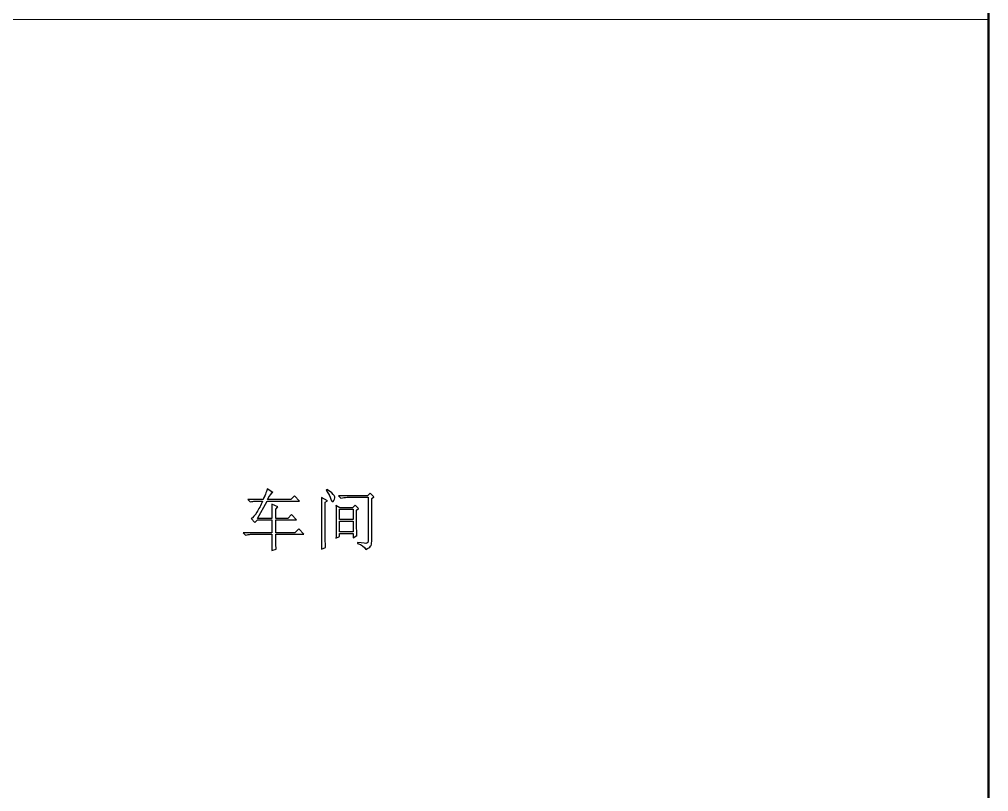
# Model space of a CAD drawing. Header units: millimetres. Extents: x -1478 to 887, y -2742 to 2769.
# Drawn here: x -345 to 887, y -76 to 906 of the extents above; entities that cross this region are included whole.
import ezdxf

# ---------------------------------------------------------------- set-up
doc = ezdxf.new("R2010")
doc.units = ezdxf.units.MM
doc.header["$MEASUREMENT"] = 0
doc.layers.add('layer 1', color=7, linetype='Continuous')

msp = doc.modelspace()

# ---------------------------------------------------------------- linework, layer by layer
at = {"layer": 'layer 1', "color": 254, "lineweight": 50}
msp.add_lwpolyline([(-1477.9262, -2741.7131), (886.7568, -2741.7131), (886.7568, 2769.2023), (-1477.9262, 2769.2023), (-1477.9262, -2741.7131)], close=True, dxfattribs=at)
at = {"layer": 'layer 1', "color": 250, "lineweight": 20}
msp.add_lwpolyline([(-696.3784, -356.9889), (886.7574, -356.9889), (886.7574, 905.5111), (-696.3784, 905.5111), (-696.3784, -356.9889)], close=True, dxfattribs=at)
at = {"layer": 'layer 1', "color": 250}
for points, knots in [([(-23.0399, 304.1133), (-24.581, 303.675), (-26.8997, 300.5787), (-29.996, 294.8385), (-29.996, 294.8385), (-29.996, 294.8385), (-0.5031, 294.8385), (-0.5031, 294.8385), (-0.5031, 294.8385), (-0.5031, 294.8385), (4.4596, 299.4759), (4.4596, 299.4759), (4.4596, 299.4759), (4.4596, 299.4759), (10.7653, 292.8449), (10.7653, 292.8449), (10.7653, 292.8449), (10.7653, 292.8449), (-30.3212, 292.8449), (-30.3212, 292.8449), (-30.3212, 292.8449), (-30.3212, 292.8449), (-42.5934, 270.9726), (-42.5934, 270.9726), (-42.5934, 270.9726), (-42.5934, 270.9726), (-24.3689, 270.9726), (-24.3689, 270.9726), (-24.3689, 270.9726), (-24.3689, 279.3709), (-24.4678, 285.3374), (-24.6941, 288.872), (-24.6941, 288.872), (-24.6941, 288.872), (-16.7482, 285.5636), (-16.7482, 285.5636), (-16.7482, 285.5636), (-16.7482, 285.5636), (-19.3921, 282.9056), (-19.3921, 282.9056), (-19.3921, 282.9056), (-19.3921, 282.9056), (-19.3921, 270.9726), (-19.3921, 270.9726), (-19.3921, 270.9726), (-19.3921, 270.9726), (-4.1508, 270.9726), (-4.1508, 270.9726), (-4.1508, 270.9726), (-4.1508, 270.9726), (0.4866, 275.9494), (0.4866, 275.9494), (0.4866, 275.9494), (0.4866, 275.9494), (6.7924, 268.9933), (6.7924, 268.9933), (6.7924, 268.9933), (6.7924, 268.9933), (-19.3921, 268.9933), (-19.3921, 268.9933), (-19.3921, 268.9933), (-19.3921, 268.9933), (-19.3921, 252.7481), (-19.3921, 252.7481), (-19.3921, 252.7481), (-19.3921, 252.7481), (4.7989, 252.7481), (4.7989, 252.7481), (4.7989, 252.7481), (4.7989, 252.7481), (9.7615, 257.7249), (9.7615, 257.7249), (9.7615, 257.7249), (9.7615, 257.7249), (16.3925, 250.7687), (16.3925, 250.7687), (16.3925, 250.7687), (16.3925, 250.7687), (-19.3921, 250.7687), (-19.3921, 250.7687), (-19.3921, 250.7687), (-19.3921, 243.9115), (-19.279, 237.6199), (-19.0669, 231.8796), (-19.0669, 231.8796), (-19.0669, 231.8796), (-24.6941, 230.2254), (-24.6941, 230.2254), (-24.6941, 230.2254), (-24.4678, 238.3975), (-24.3689, 245.2405), (-24.3689, 250.7687), (-24.3689, 250.7687), (-24.3689, 250.7687), (-51.529, 250.7687), (-51.529, 250.7687), (-51.529, 250.7687), (-53.2963, 250.7687), (-55.4029, 250.4294), (-57.8347, 249.7649), (-57.8347, 249.7649), (-57.8347, 249.7649), (-60.818, 252.7481), (-60.818, 252.7481), (-60.818, 252.7481), (-60.818, 252.7481), (-24.3689, 252.7481), (-24.3689, 252.7481), (-24.3689, 252.7481), (-24.3689, 252.7481), (-24.3689, 268.9933), (-24.3689, 268.9933), (-24.3689, 268.9933), (-24.3689, 268.9933), (-42.5934, 268.9933), (-42.5934, 268.9933), (-42.5934, 268.9933), (-42.5934, 268.9933), (-45.9018, 265.6707), (-45.9018, 265.6707), (-45.9018, 265.6707), (-45.9018, 265.6707), (-50.8786, 270.6475), (-50.8786, 270.6475), (-50.8786, 270.6475), (-48.4468, 271.9765), (-46.0149, 274.6769), (-43.5831, 278.763), (-43.5831, 278.763), (-41.1513, 282.849), (-38.7195, 287.543), (-36.2876, 292.8449), (-36.2876, 292.8449), (-36.2876, 292.8449), (-45.9018, 292.8449), (-45.9018, 292.8449), (-45.9018, 292.8449), (-47.6692, 292.8449), (-49.7617, 292.5197), (-52.1935, 291.8552), (-52.1935, 291.8552), (-52.1935, 291.8552), (-55.1767, 294.8385), (-55.1767, 294.8385), (-55.1767, 294.8385), (-55.1767, 294.8385), (-35.6231, 294.8385), (-35.6231, 294.8385), (-35.6231, 294.8385), (-32.5409, 301.9077), (-30.7736, 306.432), (-30.3212, 308.4256), (-30.3212, 308.4256), (-30.3212, 308.4256), (-23.0399, 304.1133), (-23.0399, 304.1133)], [0, 0, 0, 0, 0.025641026, 0.025641026, 0.025641026, 0.025641026, 0.051282051, 0.051282051, 0.051282051, 0.051282051, 0.076923077, 0.076923077, 0.076923077, 0.076923077, 0.102564103, 0.102564103, 0.102564103, 0.102564103, 0.128205128, 0.128205128, 0.128205128, 0.128205128, 0.153846154, 0.153846154, 0.153846154, 0.153846154, 0.179487179, 0.179487179, 0.179487179, 0.179487179, 0.205128205, 0.205128205, 0.205128205, 0.205128205, 0.230769231, 0.230769231, 0.230769231, 0.230769231, 0.256410256, 0.256410256, 0.256410256, 0.256410256, 0.282051282, 0.282051282, 0.282051282, 0.282051282, 0.307692308, 0.307692308, 0.307692308, 0.307692308, 0.333333333, 0.333333333, 0.333333333, 0.333333333, 0.358974359, 0.358974359, 0.358974359, 0.358974359, 0.384615385, 0.384615385, 0.384615385, 0.384615385, 0.41025641, 0.41025641, 0.41025641, 0.41025641, 0.435897436, 0.435897436, 0.435897436, 0.435897436, 0.461538462, 0.461538462, 0.461538462, 0.461538462, 0.487179487, 0.487179487, 0.487179487, 0.487179487, 0.512820513, 0.512820513, 0.512820513, 0.512820513, 0.538461538, 0.538461538, 0.538461538, 0.538461538, 0.564102564, 0.564102564, 0.564102564, 0.564102564, 0.58974359, 0.58974359, 0.58974359, 0.58974359, 0.615384615, 0.615384615, 0.615384615, 0.615384615, 0.641025641, 0.641025641, 0.641025641, 0.641025641, 0.666666667, 0.666666667, 0.666666667, 0.666666667, 0.692307692, 0.692307692, 0.692307692, 0.692307692, 0.717948718, 0.717948718, 0.717948718, 0.717948718, 0.743589744, 0.743589744, 0.743589744, 0.743589744, 0.769230769, 0.769230769, 0.769230769, 0.769230769, 0.794871795, 0.794871795, 0.794871795, 0.794871795, 0.820512821, 0.820512821, 0.820512821, 0.820512821, 0.846153846, 0.846153846, 0.846153846, 0.846153846, 0.871794872, 0.871794872, 0.871794872, 0.871794872, 0.897435897, 0.897435897, 0.897435897, 0.897435897, 0.923076923, 0.923076923, 0.923076923, 0.923076923, 0.948717949, 0.948717949, 0.948717949, 0.948717949, 0.974358974, 0.974358974, 0.974358974, 0.974358974, 1, 1, 1, 1]), ([(43.4394, 244.4629), (43.4394, 240.9283), (43.5525, 237.3937), (43.7646, 233.859), (43.7646, 233.859), (43.7646, 233.859), (38.4627, 231.8796), (38.4627, 231.8796), (38.4627, 231.8796), (38.6889, 235.1881), (38.802, 246.1313), (38.802, 264.681), (38.802, 264.681), (38.802, 283.2449), (38.6889, 294.174), (38.4627, 297.4824), (38.4627, 297.4824), (38.4627, 297.4824), (46.4227, 293.5094), (46.4227, 293.5094), (46.4227, 293.5094), (46.4227, 293.5094), (43.4394, 291.5301), (43.4394, 291.5301), (43.4394, 291.5301), (43.4394, 291.5301), (43.4394, 244.4629), (43.4394, 244.4629)], [0, 0, 0, 0, 0.142857143, 0.142857143, 0.142857143, 0.142857143, 0.285714286, 0.285714286, 0.285714286, 0.285714286, 0.428571429, 0.428571429, 0.428571429, 0.428571429, 0.571428571, 0.571428571, 0.571428571, 0.571428571, 0.714285714, 0.714285714, 0.714285714, 0.714285714, 0.857142857, 0.857142857, 0.857142857, 0.857142857, 1, 1, 1, 1]), ([(45.4188, 307.7611), (50.5087, 304.4527), (53.6474, 301.8512), (54.8634, 299.9707), (54.8634, 299.9707), (56.0793, 298.0903), (55.9237, 295.9978), (54.3685, 293.6791), (54.3685, 293.6791), (52.8274, 291.3604), (51.5549, 291.9118), (50.5652, 295.3333), (50.5652, 295.3333), (49.5614, 298.7548), (47.5255, 302.5722), (44.4291, 306.7714), (44.4291, 306.7714), (44.4291, 306.7714), (45.4188, 307.7611), (45.4188, 307.7611)], [0, 0, 0, 0, 0.2, 0.2, 0.2, 0.2, 0.4, 0.4, 0.4, 0.4, 0.6, 0.6, 0.6, 0.6, 0.8, 0.8, 0.8, 0.8, 1, 1, 1, 1]), ([(84.526, 240.49), (91.5952, 239.3872), (95.5681, 239.0055), (96.4589, 239.3306), (96.4589, 239.3306), (97.3355, 239.67), (97.7738, 240.6031), (97.7738, 242.1442), (97.7738, 242.1442), (97.7738, 242.1442), (97.7738, 297.8217), (97.7738, 297.8217), (97.7738, 297.8217), (97.7738, 297.8217), (71.264, 297.8217), (71.264, 297.8217), (71.264, 297.8217), (68.3939, 297.8217), (65.75, 297.4824), (63.3182, 296.832), (63.3182, 296.832), (63.3182, 296.832), (60.335, 299.8152), (60.335, 299.8152), (60.335, 299.8152), (60.335, 299.8152), (97.1234, 299.8152), (97.1234, 299.8152), (97.1234, 299.8152), (97.1234, 299.8152), (100.4318, 303.1236), (100.4318, 303.1236), (100.4318, 303.1236), (100.4318, 303.1236), (105.0692, 298.4862), (105.0692, 298.4862), (105.0692, 298.4862), (105.0692, 298.4862), (102.4253, 296.4927), (102.4253, 296.4927), (102.4253, 296.4927), (102.4253, 296.4927), (102.4253, 241.819), (102.4253, 241.819), (102.4253, 241.819), (102.4253, 238.9489), (101.9163, 236.8423), (100.9266, 235.5274), (100.9266, 235.5274), (99.9369, 234.1984), (97.8869, 232.8693), (94.8047, 231.5403), (94.8047, 231.5403), (93.0374, 235.3012), (89.6017, 237.8461), (84.526, 239.161), (84.526, 239.161), (84.526, 239.161), (84.526, 240.49), (84.526, 240.49)], [0, 0, 0, 0, 0.066666667, 0.066666667, 0.066666667, 0.066666667, 0.133333333, 0.133333333, 0.133333333, 0.133333333, 0.2, 0.2, 0.2, 0.2, 0.266666667, 0.266666667, 0.266666667, 0.266666667, 0.333333333, 0.333333333, 0.333333333, 0.333333333, 0.4, 0.4, 0.4, 0.4, 0.466666667, 0.466666667, 0.466666667, 0.466666667, 0.533333333, 0.533333333, 0.533333333, 0.533333333, 0.6, 0.6, 0.6, 0.6, 0.666666667, 0.666666667, 0.666666667, 0.666666667, 0.733333333, 0.733333333, 0.733333333, 0.733333333, 0.8, 0.8, 0.8, 0.8, 0.866666667, 0.866666667, 0.866666667, 0.866666667, 0.933333333, 0.933333333, 0.933333333, 0.933333333, 1, 1, 1, 1]), ([(57.0266, 245.792), (57.2386, 252.8612), (57.3517, 259.8739), (57.3517, 266.8301), (57.3517, 266.8301), (57.3517, 273.8004), (57.2386, 280.6999), (57.0266, 287.543), (57.0266, 287.543), (57.0266, 287.543), (61.9892, 284.5598), (61.9892, 284.5598), (61.9892, 284.5598), (61.9892, 284.5598), (78.2343, 284.5598), (78.2343, 284.5598), (78.2343, 284.5598), (78.2343, 284.5598), (81.5427, 287.8823), (81.5427, 287.8823), (81.5427, 287.8823), (81.5427, 287.8823), (85.855, 283.5701), (85.855, 283.5701), (85.855, 283.5701), (85.855, 283.5701), (83.1969, 281.2514), (83.1969, 281.2514), (83.1969, 281.2514), (83.1969, 266.6745), (83.3101, 255.9575), (83.5363, 249.1145), (83.5363, 249.1145), (83.5363, 249.1145), (78.8988, 246.4565), (78.8988, 246.4565), (78.8988, 246.4565), (78.8988, 246.4565), (78.8988, 251.7584), (78.8988, 251.7584), (78.8988, 251.7584), (78.8988, 251.7584), (61.664, 251.7584), (61.664, 251.7584), (61.664, 251.7584), (61.664, 251.7584), (61.664, 248.1107), (61.664, 248.1107), (61.664, 248.1107), (61.664, 248.1107), (57.0266, 245.792), (57.0266, 245.792)], [0, 0, 0, 0, 0.076923077, 0.076923077, 0.076923077, 0.076923077, 0.153846154, 0.153846154, 0.153846154, 0.153846154, 0.230769231, 0.230769231, 0.230769231, 0.230769231, 0.307692308, 0.307692308, 0.307692308, 0.307692308, 0.384615385, 0.384615385, 0.384615385, 0.384615385, 0.461538462, 0.461538462, 0.461538462, 0.461538462, 0.538461538, 0.538461538, 0.538461538, 0.538461538, 0.615384615, 0.615384615, 0.615384615, 0.615384615, 0.692307692, 0.692307692, 0.692307692, 0.692307692, 0.769230769, 0.769230769, 0.769230769, 0.769230769, 0.846153846, 0.846153846, 0.846153846, 0.846153846, 0.923076923, 0.923076923, 0.923076923, 0.923076923, 1, 1, 1, 1]), ([(61.664, 282.5804), (61.664, 282.5804), (61.664, 269.6578), (61.664, 269.6578), (61.664, 269.6578), (61.664, 269.6578), (78.8988, 269.6578), (78.8988, 269.6578), (78.8988, 269.6578), (78.8988, 269.6578), (78.8988, 282.5804), (78.8988, 282.5804), (78.8988, 282.5804), (78.8988, 282.5804), (61.664, 282.5804), (61.664, 282.5804)], [0, 0, 0, 0, 0.25, 0.25, 0.25, 0.25, 0.5, 0.5, 0.5, 0.5, 0.75, 0.75, 0.75, 0.75, 1, 1, 1, 1]), ([(61.664, 267.6642), (61.664, 267.6642), (61.664, 253.7519), (61.664, 253.7519), (61.664, 253.7519), (61.664, 253.7519), (78.8988, 253.7519), (78.8988, 253.7519), (78.8988, 253.7519), (78.8988, 253.7519), (78.8988, 267.6642), (78.8988, 267.6642), (78.8988, 267.6642), (78.8988, 267.6642), (61.664, 267.6642), (61.664, 267.6642)], [0, 0, 0, 0, 0.25, 0.25, 0.25, 0.25, 0.5, 0.5, 0.5, 0.5, 0.75, 0.75, 0.75, 0.75, 1, 1, 1, 1])]:
    msp.add_open_spline(points, degree=3, knots=knots, dxfattribs=at)
at = {"layer": 'layer 1', "color": 250, "lineweight": 20}
for points, knots in [([(-23.0399, 304.1133), (-24.581, 303.675), (-26.8997, 300.5787), (-29.996, 294.8385), (-29.996, 294.8385), (-29.996, 294.8385), (-0.5031, 294.8385), (-0.5031, 294.8385), (-0.5031, 294.8385), (-0.5031, 294.8385), (4.4596, 299.4759), (4.4596, 299.4759), (4.4596, 299.4759), (4.4596, 299.4759), (10.7653, 292.8449), (10.7653, 292.8449), (10.7653, 292.8449), (10.7653, 292.8449), (-30.3212, 292.8449), (-30.3212, 292.8449), (-30.3212, 292.8449), (-30.3212, 292.8449), (-42.5934, 270.9726), (-42.5934, 270.9726), (-42.5934, 270.9726), (-42.5934, 270.9726), (-24.3689, 270.9726), (-24.3689, 270.9726), (-24.3689, 270.9726), (-24.3689, 279.3709), (-24.4678, 285.3374), (-24.6941, 288.872), (-24.6941, 288.872), (-24.6941, 288.872), (-16.7482, 285.5636), (-16.7482, 285.5636), (-16.7482, 285.5636), (-16.7482, 285.5636), (-19.3921, 282.9056), (-19.3921, 282.9056), (-19.3921, 282.9056), (-19.3921, 282.9056), (-19.3921, 270.9726), (-19.3921, 270.9726), (-19.3921, 270.9726), (-19.3921, 270.9726), (-4.1508, 270.9726), (-4.1508, 270.9726), (-4.1508, 270.9726), (-4.1508, 270.9726), (0.4866, 275.9494), (0.4866, 275.9494), (0.4866, 275.9494), (0.4866, 275.9494), (6.7924, 268.9933), (6.7924, 268.9933), (6.7924, 268.9933), (6.7924, 268.9933), (-19.3921, 268.9933), (-19.3921, 268.9933), (-19.3921, 268.9933), (-19.3921, 268.9933), (-19.3921, 252.7481), (-19.3921, 252.7481), (-19.3921, 252.7481), (-19.3921, 252.7481), (4.7989, 252.7481), (4.7989, 252.7481), (4.7989, 252.7481), (4.7989, 252.7481), (9.7615, 257.7249), (9.7615, 257.7249), (9.7615, 257.7249), (9.7615, 257.7249), (16.3925, 250.7687), (16.3925, 250.7687), (16.3925, 250.7687), (16.3925, 250.7687), (-19.3921, 250.7687), (-19.3921, 250.7687), (-19.3921, 250.7687), (-19.3921, 243.9115), (-19.279, 237.6199), (-19.0669, 231.8796), (-19.0669, 231.8796), (-19.0669, 231.8796), (-24.6941, 230.2254), (-24.6941, 230.2254), (-24.6941, 230.2254), (-24.4678, 238.3975), (-24.3689, 245.2405), (-24.3689, 250.7687), (-24.3689, 250.7687), (-24.3689, 250.7687), (-51.529, 250.7687), (-51.529, 250.7687), (-51.529, 250.7687), (-53.2963, 250.7687), (-55.4029, 250.4294), (-57.8347, 249.7649), (-57.8347, 249.7649), (-57.8347, 249.7649), (-60.818, 252.7481), (-60.818, 252.7481), (-60.818, 252.7481), (-60.818, 252.7481), (-24.3689, 252.7481), (-24.3689, 252.7481), (-24.3689, 252.7481), (-24.3689, 252.7481), (-24.3689, 268.9933), (-24.3689, 268.9933), (-24.3689, 268.9933), (-24.3689, 268.9933), (-42.5934, 268.9933), (-42.5934, 268.9933), (-42.5934, 268.9933), (-42.5934, 268.9933), (-45.9018, 265.6707), (-45.9018, 265.6707), (-45.9018, 265.6707), (-45.9018, 265.6707), (-50.8786, 270.6475), (-50.8786, 270.6475), (-50.8786, 270.6475), (-48.4468, 271.9765), (-46.0149, 274.6769), (-43.5831, 278.763), (-43.5831, 278.763), (-41.1513, 282.849), (-38.7195, 287.543), (-36.2876, 292.8449), (-36.2876, 292.8449), (-36.2876, 292.8449), (-45.9018, 292.8449), (-45.9018, 292.8449), (-45.9018, 292.8449), (-47.6692, 292.8449), (-49.7617, 292.5197), (-52.1935, 291.8552), (-52.1935, 291.8552), (-52.1935, 291.8552), (-55.1767, 294.8385), (-55.1767, 294.8385), (-55.1767, 294.8385), (-55.1767, 294.8385), (-35.6231, 294.8385), (-35.6231, 294.8385), (-35.6231, 294.8385), (-32.5409, 301.9077), (-30.7736, 306.432), (-30.3212, 308.4256), (-30.3212, 308.4256), (-30.3212, 308.4256), (-23.0399, 304.1133), (-23.0399, 304.1133)], [0, 0, 0, 0, 0.025641026, 0.025641026, 0.025641026, 0.025641026, 0.051282051, 0.051282051, 0.051282051, 0.051282051, 0.076923077, 0.076923077, 0.076923077, 0.076923077, 0.102564103, 0.102564103, 0.102564103, 0.102564103, 0.128205128, 0.128205128, 0.128205128, 0.128205128, 0.153846154, 0.153846154, 0.153846154, 0.153846154, 0.179487179, 0.179487179, 0.179487179, 0.179487179, 0.205128205, 0.205128205, 0.205128205, 0.205128205, 0.230769231, 0.230769231, 0.230769231, 0.230769231, 0.256410256, 0.256410256, 0.256410256, 0.256410256, 0.282051282, 0.282051282, 0.282051282, 0.282051282, 0.307692308, 0.307692308, 0.307692308, 0.307692308, 0.333333333, 0.333333333, 0.333333333, 0.333333333, 0.358974359, 0.358974359, 0.358974359, 0.358974359, 0.384615385, 0.384615385, 0.384615385, 0.384615385, 0.41025641, 0.41025641, 0.41025641, 0.41025641, 0.435897436, 0.435897436, 0.435897436, 0.435897436, 0.461538462, 0.461538462, 0.461538462, 0.461538462, 0.487179487, 0.487179487, 0.487179487, 0.487179487, 0.512820513, 0.512820513, 0.512820513, 0.512820513, 0.538461538, 0.538461538, 0.538461538, 0.538461538, 0.564102564, 0.564102564, 0.564102564, 0.564102564, 0.58974359, 0.58974359, 0.58974359, 0.58974359, 0.615384615, 0.615384615, 0.615384615, 0.615384615, 0.641025641, 0.641025641, 0.641025641, 0.641025641, 0.666666667, 0.666666667, 0.666666667, 0.666666667, 0.692307692, 0.692307692, 0.692307692, 0.692307692, 0.717948718, 0.717948718, 0.717948718, 0.717948718, 0.743589744, 0.743589744, 0.743589744, 0.743589744, 0.769230769, 0.769230769, 0.769230769, 0.769230769, 0.794871795, 0.794871795, 0.794871795, 0.794871795, 0.820512821, 0.820512821, 0.820512821, 0.820512821, 0.846153846, 0.846153846, 0.846153846, 0.846153846, 0.871794872, 0.871794872, 0.871794872, 0.871794872, 0.897435897, 0.897435897, 0.897435897, 0.897435897, 0.923076923, 0.923076923, 0.923076923, 0.923076923, 0.948717949, 0.948717949, 0.948717949, 0.948717949, 0.974358974, 0.974358974, 0.974358974, 0.974358974, 1, 1, 1, 1]), ([(43.4394, 244.4629), (43.4394, 240.9283), (43.5525, 237.3937), (43.7646, 233.859), (43.7646, 233.859), (43.7646, 233.859), (38.4627, 231.8796), (38.4627, 231.8796), (38.4627, 231.8796), (38.6889, 235.1881), (38.802, 246.1313), (38.802, 264.681), (38.802, 264.681), (38.802, 283.2449), (38.6889, 294.174), (38.4627, 297.4824), (38.4627, 297.4824), (38.4627, 297.4824), (46.4227, 293.5094), (46.4227, 293.5094), (46.4227, 293.5094), (46.4227, 293.5094), (43.4394, 291.5301), (43.4394, 291.5301), (43.4394, 291.5301), (43.4394, 291.5301), (43.4394, 244.4629), (43.4394, 244.4629)], [0, 0, 0, 0, 0.142857143, 0.142857143, 0.142857143, 0.142857143, 0.285714286, 0.285714286, 0.285714286, 0.285714286, 0.428571429, 0.428571429, 0.428571429, 0.428571429, 0.571428571, 0.571428571, 0.571428571, 0.571428571, 0.714285714, 0.714285714, 0.714285714, 0.714285714, 0.857142857, 0.857142857, 0.857142857, 0.857142857, 1, 1, 1, 1]), ([(45.4188, 307.7611), (50.5087, 304.4527), (53.6474, 301.8512), (54.8634, 299.9707), (54.8634, 299.9707), (56.0793, 298.0903), (55.9237, 295.9978), (54.3685, 293.6791), (54.3685, 293.6791), (52.8274, 291.3604), (51.5549, 291.9118), (50.5652, 295.3333), (50.5652, 295.3333), (49.5614, 298.7548), (47.5255, 302.5722), (44.4291, 306.7714), (44.4291, 306.7714), (44.4291, 306.7714), (45.4188, 307.7611), (45.4188, 307.7611)], [0, 0, 0, 0, 0.2, 0.2, 0.2, 0.2, 0.4, 0.4, 0.4, 0.4, 0.6, 0.6, 0.6, 0.6, 0.8, 0.8, 0.8, 0.8, 1, 1, 1, 1]), ([(84.526, 240.49), (91.5952, 239.3872), (95.5681, 239.0055), (96.4589, 239.3306), (96.4589, 239.3306), (97.3355, 239.67), (97.7738, 240.6031), (97.7738, 242.1442), (97.7738, 242.1442), (97.7738, 242.1442), (97.7738, 297.8217), (97.7738, 297.8217), (97.7738, 297.8217), (97.7738, 297.8217), (71.264, 297.8217), (71.264, 297.8217), (71.264, 297.8217), (68.3939, 297.8217), (65.75, 297.4824), (63.3182, 296.832), (63.3182, 296.832), (63.3182, 296.832), (60.335, 299.8152), (60.335, 299.8152), (60.335, 299.8152), (60.335, 299.8152), (97.1234, 299.8152), (97.1234, 299.8152), (97.1234, 299.8152), (97.1234, 299.8152), (100.4318, 303.1236), (100.4318, 303.1236), (100.4318, 303.1236), (100.4318, 303.1236), (105.0692, 298.4862), (105.0692, 298.4862), (105.0692, 298.4862), (105.0692, 298.4862), (102.4253, 296.4927), (102.4253, 296.4927), (102.4253, 296.4927), (102.4253, 296.4927), (102.4253, 241.819), (102.4253, 241.819), (102.4253, 241.819), (102.4253, 238.9489), (101.9163, 236.8423), (100.9266, 235.5274), (100.9266, 235.5274), (99.9369, 234.1984), (97.8869, 232.8693), (94.8047, 231.5403), (94.8047, 231.5403), (93.0374, 235.3012), (89.6017, 237.8461), (84.526, 239.161), (84.526, 239.161), (84.526, 239.161), (84.526, 240.49), (84.526, 240.49)], [0, 0, 0, 0, 0.066666667, 0.066666667, 0.066666667, 0.066666667, 0.133333333, 0.133333333, 0.133333333, 0.133333333, 0.2, 0.2, 0.2, 0.2, 0.266666667, 0.266666667, 0.266666667, 0.266666667, 0.333333333, 0.333333333, 0.333333333, 0.333333333, 0.4, 0.4, 0.4, 0.4, 0.466666667, 0.466666667, 0.466666667, 0.466666667, 0.533333333, 0.533333333, 0.533333333, 0.533333333, 0.6, 0.6, 0.6, 0.6, 0.666666667, 0.666666667, 0.666666667, 0.666666667, 0.733333333, 0.733333333, 0.733333333, 0.733333333, 0.8, 0.8, 0.8, 0.8, 0.866666667, 0.866666667, 0.866666667, 0.866666667, 0.933333333, 0.933333333, 0.933333333, 0.933333333, 1, 1, 1, 1]), ([(57.0266, 245.792), (57.2386, 252.8612), (57.3517, 259.8739), (57.3517, 266.8301), (57.3517, 266.8301), (57.3517, 273.8004), (57.2386, 280.6999), (57.0266, 287.543), (57.0266, 287.543), (57.0266, 287.543), (61.9892, 284.5598), (61.9892, 284.5598), (61.9892, 284.5598), (61.9892, 284.5598), (78.2343, 284.5598), (78.2343, 284.5598), (78.2343, 284.5598), (78.2343, 284.5598), (81.5427, 287.8823), (81.5427, 287.8823), (81.5427, 287.8823), (81.5427, 287.8823), (85.855, 283.5701), (85.855, 283.5701), (85.855, 283.5701), (85.855, 283.5701), (83.1969, 281.2514), (83.1969, 281.2514), (83.1969, 281.2514), (83.1969, 266.6745), (83.3101, 255.9575), (83.5363, 249.1145), (83.5363, 249.1145), (83.5363, 249.1145), (78.8988, 246.4565), (78.8988, 246.4565), (78.8988, 246.4565), (78.8988, 246.4565), (78.8988, 251.7584), (78.8988, 251.7584), (78.8988, 251.7584), (78.8988, 251.7584), (61.664, 251.7584), (61.664, 251.7584), (61.664, 251.7584), (61.664, 251.7584), (61.664, 248.1107), (61.664, 248.1107), (61.664, 248.1107), (61.664, 248.1107), (57.0266, 245.792), (57.0266, 245.792)], [0, 0, 0, 0, 0.076923077, 0.076923077, 0.076923077, 0.076923077, 0.153846154, 0.153846154, 0.153846154, 0.153846154, 0.230769231, 0.230769231, 0.230769231, 0.230769231, 0.307692308, 0.307692308, 0.307692308, 0.307692308, 0.384615385, 0.384615385, 0.384615385, 0.384615385, 0.461538462, 0.461538462, 0.461538462, 0.461538462, 0.538461538, 0.538461538, 0.538461538, 0.538461538, 0.615384615, 0.615384615, 0.615384615, 0.615384615, 0.692307692, 0.692307692, 0.692307692, 0.692307692, 0.769230769, 0.769230769, 0.769230769, 0.769230769, 0.846153846, 0.846153846, 0.846153846, 0.846153846, 0.923076923, 0.923076923, 0.923076923, 0.923076923, 1, 1, 1, 1]), ([(61.664, 282.5804), (61.664, 282.5804), (61.664, 269.6578), (61.664, 269.6578), (61.664, 269.6578), (61.664, 269.6578), (78.8988, 269.6578), (78.8988, 269.6578), (78.8988, 269.6578), (78.8988, 269.6578), (78.8988, 282.5804), (78.8988, 282.5804), (78.8988, 282.5804), (78.8988, 282.5804), (61.664, 282.5804), (61.664, 282.5804)], [0, 0, 0, 0, 0.25, 0.25, 0.25, 0.25, 0.5, 0.5, 0.5, 0.5, 0.75, 0.75, 0.75, 0.75, 1, 1, 1, 1]), ([(61.664, 267.6642), (61.664, 267.6642), (61.664, 253.7519), (61.664, 253.7519), (61.664, 253.7519), (61.664, 253.7519), (78.8988, 253.7519), (78.8988, 253.7519), (78.8988, 253.7519), (78.8988, 253.7519), (78.8988, 267.6642), (78.8988, 267.6642), (78.8988, 267.6642), (78.8988, 267.6642), (61.664, 267.6642), (61.664, 267.6642)], [0, 0, 0, 0, 0.25, 0.25, 0.25, 0.25, 0.5, 0.5, 0.5, 0.5, 0.75, 0.75, 0.75, 0.75, 1, 1, 1, 1])]:
    msp.add_open_spline(points, degree=3, knots=knots, dxfattribs=at)

doc.saveas('drawing.dxf')
